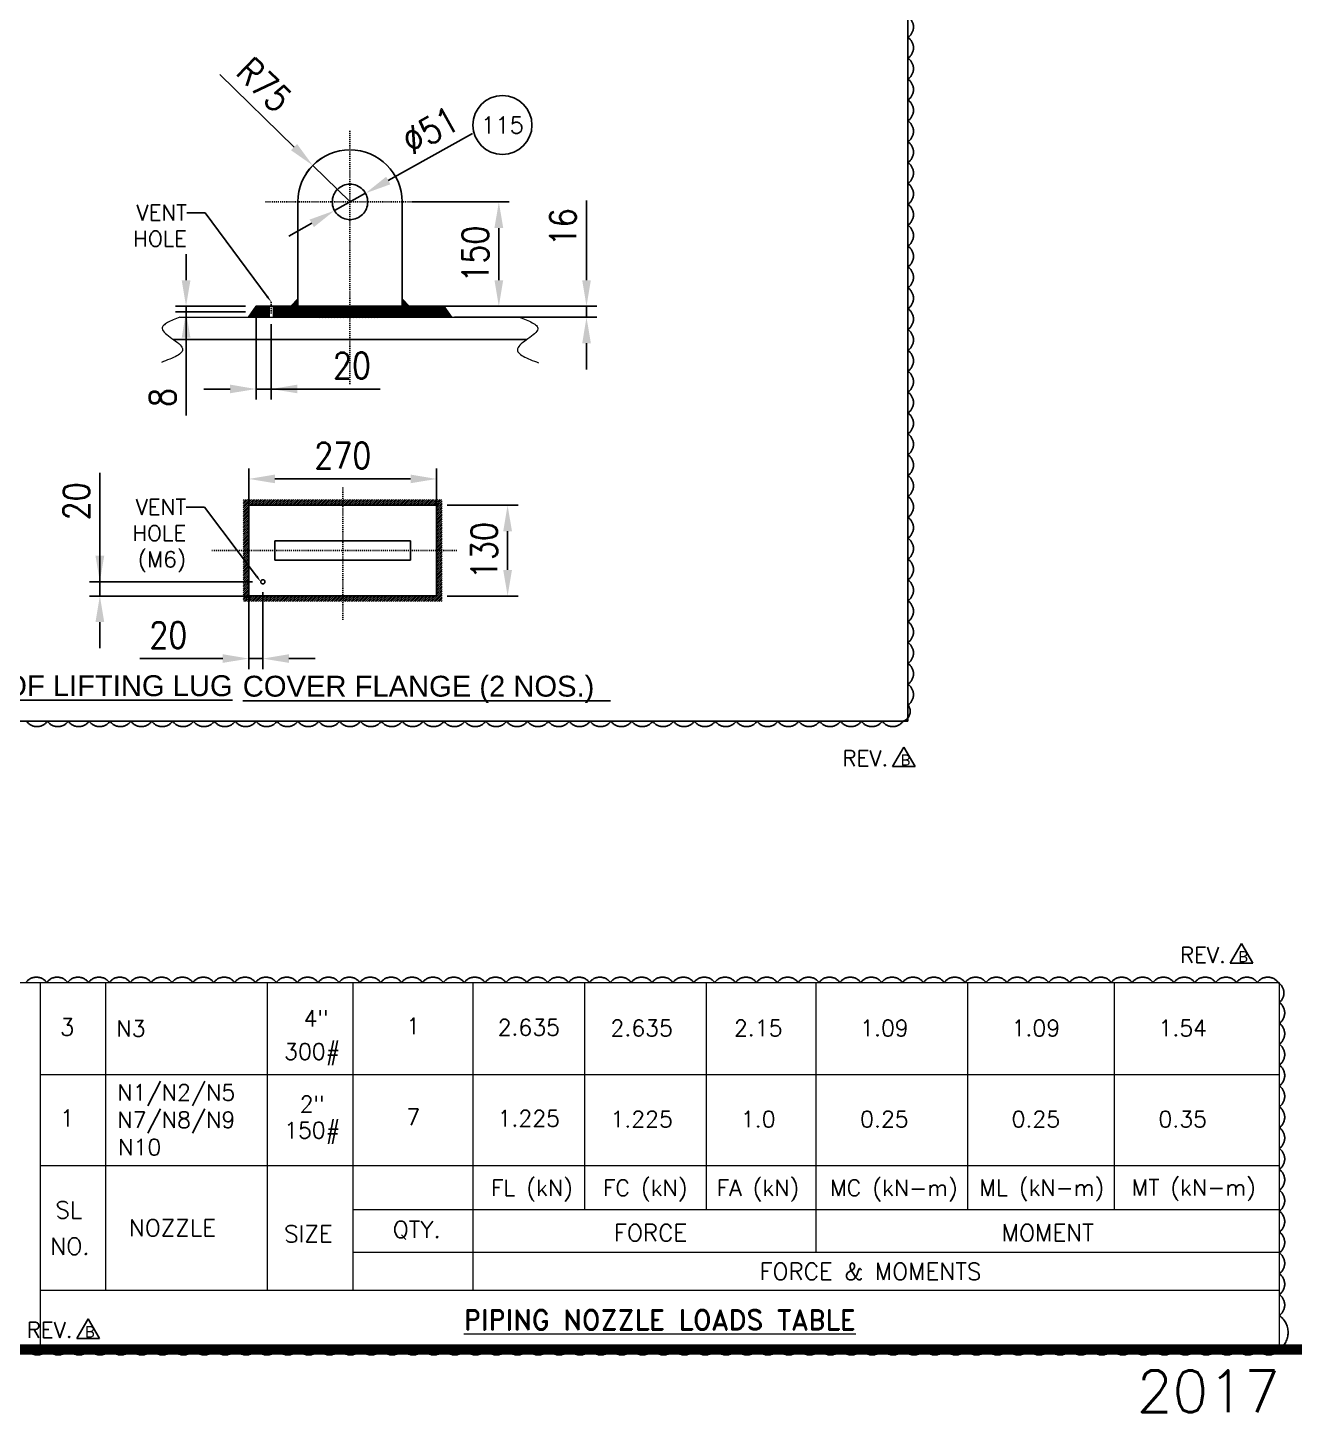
# Model space of a CAD drawing. Header units: inches. Extents: x -100737 to -99065, y -38026 to -37432.
# Drawn here: x -100656.4 to -100535.1, y -38018.6 to -37884.6 of the extents above; entities that cross this region are included whole.
import ezdxf
from ezdxf import colors
from ezdxf.entities.mleader import LeaderData, LeaderLine
from ezdxf.enums import TextEntityAlignment as Align
from ezdxf.math import Vec2, Vec3

# ---------------------------------------------------------------- set-up
doc = ezdxf.new("R2010")
doc.units = ezdxf.units.IN
doc.header["$LTSCALE"] = 200
doc.header["$MEASUREMENT"] = 0
for name, pattern in [('CENTER', [2, 1.25, -0.25, 0.25, -0.25]), ('DASHED', [0.75, 0.5, -0.25]), ('DASHED2', [0.375, 0.25, -0.125]), ('PHANTOM', [2.5, 1.25, -0.25, 0.25, -0.25, 0.25, -0.25])]:
    doc.linetypes.add(name, pattern=pattern)
for name, color, linetype in [('BORDER1', 3, 'Continuous'), ('BORDER2', 7, 'Continuous'), ('CENTER', 1, 'CENTER'), ('DIMENSION', 8, 'Continuous'), ('EQPT', 6, 'Continuous'), ('MIS', 7, 'Continuous'), ('text', 3, 'Continuous'), ('WELD', 5, 'Continuous')]:
    doc.layers.add(name, color=color, linetype=linetype)
doc.layers.add('OBJECT', color=7, linetype='Continuous', lineweight=18)
doc.layers.add('PHANTOM', color=253, linetype='PHANTOM', lineweight=5)
doc.styles.add('ARIAL', font='arial.ttf')
doc.styles.add("ROMAN'S", font='romans.shx')
doc.styles.add('ROMANC', font='ROMANC', dxfattribs={"height": 5})
doc.styles.add('ROMAND', font='romand.shx', dxfattribs={"width": 0.8})
doc.styles.add('ROMANS', font='romans.shx', dxfattribs={"width": 0.85})
doc.styles.add('ROMANT', font='romant.shx')
doc.styles.add('RS', font='ROMANS.shx', dxfattribs={"width": 0.8})
doc.styles.get("Standard").update_dxf_attribs({"font": 'romans.shx'})
doc.dimstyles.new('VEP-8', dxfattribs={"dimscale": 0, "dimtxt": 2.5, "dimasz": 2.5, "dimexe": 1, "dimexo": 1, "dimgap": 1, "dimtad": 1, "dimdec": 0, "dimlfac": 15, "dimzin": 9, "dimdsep": 46, "dimtxsty": 'ROMANS', "dimcen": 0, "dimclrd": 256, "dimclre": 256, "dimclrt": 3, "dimadec": 0, "dimazin": 2, "dimtfac": 1, "dimtdec": 1, "dimtmove": 0, "dimatfit": 3, "dimfxl": 1, "dimlwd": -1, "dimlwe": -1, "dimarcsym": 1})
doc.dimstyles.new('VEP-8$0', dxfattribs={"dimscale": 0, "dimtxt": 2.5, "dimasz": 2.5, "dimexe": 1, "dimexo": 1, "dimgap": 1, "dimtad": 1, "dimdec": 0, "dimlfac": 15, "dimzin": 9, "dimdsep": 46, "dimtxsty": 'ROMANS', "dimcen": 0, "dimclrd": 256, "dimclre": 256, "dimclrt": 3, "dimadec": 0, "dimazin": 2, "dimtfac": 1, "dimtdec": 1, "dimtmove": 0, "dimatfit": 3, "dimfxl": 1, "dimlwd": -1, "dimlwe": -1, "dimarcsym": 1})
doc.dimstyles.new('VEP-8$4', dxfattribs={"dimscale": 0, "dimtxt": 2.5, "dimasz": 2.5, "dimexe": 1, "dimexo": 1, "dimgap": 1, "dimtad": 1, "dimdec": 0, "dimlfac": 15, "dimzin": 9, "dimdsep": 46, "dimtxsty": 'ROMANS', "dimcen": 0, "dimclrd": 256, "dimclre": 256, "dimclrt": 3, "dimadec": 0, "dimazin": 2, "dimtfac": 1, "dimtdec": 1, "dimtmove": 0, "dimatfit": 3, "dimfxl": 1, "dimlwd": -1, "dimlwe": -1, "dimarcsym": 1})

# ---------------------------------------------------------------- blocks, each defined once
blk = doc.blocks.new('*U110')
at = {"layer": 'BORDER1', "color": 154, "true_color": 0x1859a9, "const_width": 1}
blk.add_lwpolyline([(0, 564), (796, 564), (796, 0), (0, 0)], close=True, dxfattribs=at)
at = {"layer": 'BORDER2', "color": 154, "true_color": 0x1859a9, "style": 'ROMANS'}
blk.add_text('2017 ADNOC Onshore . All rights reserved. Abu Dhabi Company for Onshore Petroleum Operations Ltd. Restricted Circulation', height=4, dxfattribs=at).set_placement((328, -2), align=Align.TOP_CENTER)
at = {"layer": 'BORDER2', "flags": 8}
for tag, height, style, p in [('REV-B', 2.7, 'ROMANS', (662.76, 125.68)), ('REV-A', 2.7, 'ROMANS', (662.76, 118.68)), ('RE-B', 7, 'ROMANT', (745.34, 6.15))]:
    blk.add_attdef(tag, text='', height=height, dxfattribs=dict(at, style=style)).set_placement(p, align=Align.CENTER)
at = {"layer": 'BORDER2', "style": 'ROMANS', "width": 4.59626}
for tag, p, p2 in [('DATE-B', (668.47, 125.68), (681.47, 125.68)), ('DATE-A', (668.47, 118.68), (681.47, 118.68))]:
    blk.add_attdef(tag, text='', height=2.7, dxfattribs=at).set_placement(p, p2, align=Align.FIT)
at = {"layer": 'BORDER2'}
for tag, height, style, p in [('DRN-B', 2.7, 'ROMANS', (689.55, 125.68)), ('CHD-B', 2.7, 'ROMANS', (701.61, 125.68)), ('APD-B', 2.7, 'ROMANS', (713.32, 125.68)), ('DRN-A', 2.7, 'ROMANS', (689.55, 118.68)), ('CHD-A', 2.7, 'ROMANS', (701.61, 118.68)), ('APD-A', 2.7, 'ROMANS', (713.32, 118.68)), ('CONS_CONT_VEND', 3.5, 'ROMANC', (726, 61.94))]:
    blk.add_attdef(tag, text='', height=height, dxfattribs=dict(at, style=style)).set_placement(p, align=Align.CENTER)
at = {"layer": 'BORDER2', "style": 'ROMANS', "width": 0.8}
for tag, p, height in [('1:X', (670.77, 103.49), 3), ('LOC', (709.61, 103.49), 3), ('PROJ_NO', (774.84, 103.49), 3), ('CONS_DRG_NO', (681.74, 53.26), 2.5)]:
    blk.add_attdef(tag, p, '', height=height, dxfattribs=at)
at = {"layer": 'BORDER2', "lineweight": 30, "width": 0.8, "flags": 104}
for tag, p in [('COMMENTS-B', (720.22, 127.5)), ('COMMENTS-A', (720.22, 120.5))]:
    blk.add_attdef(tag, text='', height=2.2, dxfattribs=at).set_placement(p, align=Align.MIDDLE_LEFT)
at = {"layer": 'BORDER2', "style": 'ROMANS', "width": 0.8}
for tag, p in [('PROJECT_TITLE_1', (726, 45.91)), ('PROJECT_TITLE_2', (726, 40.58))]:
    blk.add_attdef(tag, text='', height=3.5, dxfattribs=at).set_placement(p, align=Align.MIDDLE)
at = {"layer": 'BORDER2', "style": 'ROMANT', "width": 0.8}
for tag, p in [('DRG_TITLE_1', (726, 29.73)), ('DRG_TITLE_2', (726, 23.03)), ('DRG_TITLE_3', (726, 16.33))]:
    blk.add_attdef(tag, text='', height=4, dxfattribs=at).set_placement(p, align=Align.CENTER)
at = {"layer": 'BORDER2', "style": 'ROMANT'}
for tag, p in [('AR', (668.95, 6.15)), ('PA', (683.03, 6.15)), ('DC', (697.09, 6.15)), ('TS', (775.94, 6.15))]:
    blk.add_attdef(tag, p, '', height=7, dxfattribs=at)
for tag, p in [('SRNO', (736.79, 6.15)), ('SH', (771.83, 6.2))]:
    blk.add_attdef(tag, text='', height=7, dxfattribs=at).set_placement(p, align=Align.RIGHT)
at = {"layer": 'BORDER2', "style": 'ROMANS', "flags": 2}
blk.add_attdef('TB_VERSION', text='', height=2, dxfattribs=at).set_placement((1, -1), align=Align.TOP_LEFT)
blk = doc.blocks.new('REVISION')
at = {"layer": 'DIMENSION', "color": 1, "linetype": 'DASHED2'}
blk.add_lwpolyline([(-2.5, 13.6), (-11.2, 28.6), (-19.9, 13.6)], close=True, dxfattribs=at)
at = {"layer": 'DIMENSION', "color": 1, "linetype": 'DASHED2', "attachment_point": 1, "style": "ROMAN'S"}
for s, insert, char_height, width in [('REV.', (-58.2, 26), 12, 56.203), ('B', (-13.6, 22.6), 8, 5.597)]:
    blk.add_mtext(s, dxfattribs=dict(at, insert=insert, char_height=char_height, width=width))
blk = doc.blocks.new('*D198')
at = {"layer": 'Defpoints', "color": 0, "transparency": 16777216}
for p in [(-100635.22, -37927.81), (-100635.22, -37939.03), (-100617.22, -37939.03)]:
    blk.add_point(p, dxfattribs=at)
at = {"layer": 'DIMENSION', "transparency": 16777216}
for p, q in [((-100635.22, -37938.03), (-100635.22, -37926.81)), ((-100617.22, -37938.03), (-100617.22, -37926.81)), ((-100619.72, -37927.81), (-100632.72, -37927.81))]:
    blk.add_line(p, q, dxfattribs=at)
for points in [[(-100632.72, -37927.39), (-100632.72, -37928.22), (-100635.22, -37927.81)], [(-100619.72, -37928.22), (-100619.72, -37927.39), (-100617.22, -37927.81)]]:
    blk.add_solid(points, dxfattribs=at)
at = {"layer": 'DIMENSION', "color": 3, "linetype": 'DASHED', "ltscale": 10, "transparency": 16777216, "insert": (-100626.22, -37925.56), "char_height": 2.5, "attachment_point": 5, "style": 'ROMANS'}
blk.add_mtext('270', dxfattribs=at)
blk = doc.blocks.new('*D199')
at = {"layer": 'Defpoints', "color": 0, "transparency": 16777216}
for p in [(-100617.22, -37930.33), (-100610.42, -37930.33), (-100617.22, -37939.03)]:
    blk.add_point(p, dxfattribs=at)
at = {"layer": 'DIMENSION', "transparency": 16777216}
for p, q in [((-100616.22, -37930.33), (-100609.42, -37930.33)), ((-100610.42, -37936.53), (-100610.42, -37932.83)), ((-100616.22, -37939.03), (-100609.42, -37939.03))]:
    blk.add_line(p, q, dxfattribs=at)
for points in [[(-100610, -37932.83), (-100610.84, -37932.83), (-100610.42, -37930.33)], [(-100610.84, -37936.53), (-100610, -37936.53), (-100610.42, -37939.03)]]:
    blk.add_solid(points, dxfattribs=at)
at = {"layer": 'DIMENSION', "color": 3, "linetype": 'DASHED', "ltscale": 10, "transparency": 16777216, "insert": (-100612.67, -37934.68), "char_height": 2.5, "attachment_point": 5, "rotation": 90, "style": 'ROMANS'}
blk.add_mtext('130', dxfattribs=at)
blk = doc.blocks.new('*D200')
at = {"layer": 'Defpoints', "color": 0, "transparency": 16777216}
for p in [(-100641.23, -37911.26), (-100634.52, -37911.26), (-100634.52, -37911.78)]:
    blk.add_point(p, dxfattribs=at)
at = {"layer": 'DIMENSION', "transparency": 16777216}
for p, q in [((-100641.23, -37908.76), (-100641.23, -37906.26)), ((-100635.52, -37911.26), (-100642.23, -37911.26)), ((-100641.23, -37911.78), (-100641.23, -37911.26)), ((-100635.52, -37911.78), (-100642.23, -37911.78)), ((-100641.23, -37911.78), (-100641.23, -37921.72)), ((-100641.23, -37914.28), (-100641.23, -37916.78))]:
    blk.add_line(p, q, dxfattribs=at)
for points in [[(-100641.65, -37908.76), (-100640.81, -37908.76), (-100641.23, -37911.26)], [(-100640.81, -37914.28), (-100641.65, -37914.28), (-100641.23, -37911.78)]]:
    blk.add_solid(points, dxfattribs=at)
at = {"layer": 'DIMENSION', "color": 3, "linetype": 'DASHED', "ltscale": 10, "transparency": 16777216, "insert": (-100643.48, -37920.01), "char_height": 2.5, "attachment_point": 5, "rotation": 90, "style": 'ROMANS'}
blk.add_mtext('8', dxfattribs=at)
blk = doc.blocks.new('*D201')
at = {"layer": 'Defpoints', "color": 0, "transparency": 16777216}
for p in [(-100634.52, -37911.26), (-100633.06, -37911.97), (-100633.06, -37919.19)]:
    blk.add_point(p, dxfattribs=at)
at = {"layer": 'DIMENSION', "transparency": 16777216}
for p, q in [((-100634.52, -37912.26), (-100634.52, -37920.19)), ((-100633.06, -37912.97), (-100633.06, -37920.19)), ((-100637.02, -37919.19), (-100639.52, -37919.19)), ((-100634.52, -37919.19), (-100633.06, -37919.19)), ((-100633.06, -37919.19), (-100622.62, -37919.19)), ((-100630.56, -37919.19), (-100628.06, -37919.19))]:
    blk.add_line(p, q, dxfattribs=at)
for points in [[(-100637.02, -37919.6), (-100637.02, -37918.77), (-100634.52, -37919.19)], [(-100630.56, -37918.77), (-100630.56, -37919.6), (-100633.06, -37919.19)]]:
    blk.add_solid(points, dxfattribs=at)
at = {"layer": 'DIMENSION', "color": 3, "linetype": 'DASHED', "ltscale": 10, "transparency": 16777216, "insert": (-100625.34, -37916.94), "char_height": 2.5, "attachment_point": 5, "style": 'ROMANS'}
blk.add_mtext('20', dxfattribs=at)
blk = doc.blocks.new('*D202')
at = {"layer": 'Defpoints', "color": 0, "transparency": 16777216}
for p in [(-100624.04, -37900.43), (-100627.01, -37902.09)]:
    blk.add_point(p, dxfattribs=at)
at = {"layer": 'DIMENSION', "ltscale": 10, "transparency": 16777216}
for p, q in [((-100621.86, -37899.21), (-100613.78, -37894.69)), ((-100627.01, -37902.09), (-100624.04, -37900.43)), ((-100629.19, -37903.31), (-100631.37, -37904.53))]:
    blk.add_line(p, q, dxfattribs=at)
at = {"layer": 'DIMENSION', "transparency": 16777216}
for points in [[(-100622.06, -37898.85), (-100621.65, -37899.57), (-100624.04, -37900.43)], [(-100628.98, -37903.67), (-100629.39, -37902.95), (-100627.01, -37902.09)]]:
    blk.add_solid(points, dxfattribs=at)
at = {"layer": 'DIMENSION', "color": 3, "linetype": 'DASHED', "ltscale": 10, "transparency": 16777216, "insert": (-100617.82, -37894.38), "char_height": 2.5, "attachment_point": 5, "rotation": 29.2086, "style": 'ROMANS'}
blk.add_mtext('%%c51', dxfattribs=at)
blk = doc.blocks.new('*D203')
at = {"layer": 'Defpoints', "color": 0, "transparency": 16777216}
for p in [(-100629.09, -37897.76), (-100625.52, -37901.26)]:
    blk.add_point(p, dxfattribs=at)
at = {"layer": 'DIMENSION', "ltscale": 10, "transparency": 16777216}
for p, q in [((-100630.88, -37896.01), (-100637.99, -37889.03)), ((-100625.52, -37901.26), (-100629.09, -37897.76))]:
    blk.add_line(p, q, dxfattribs=at)
blk.add_arc((-100625.52, -37901.26), 5, 101.4783, 147.0494, dxfattribs=at)
at = {"layer": 'DIMENSION', "transparency": 16777216}
blk.add_solid([(-100631.17, -37896.31), (-100630.59, -37895.71), (-100629.09, -37897.76)], dxfattribs=at)
at = {"layer": 'DIMENSION', "color": 3, "linetype": 'DASHED', "ltscale": 10, "transparency": 16777216, "insert": (-100633.75, -37890.04), "char_height": 2.5, "attachment_point": 5, "rotation": 315.5711, "style": 'ROMANS'}
blk.add_mtext('R75', dxfattribs=at)
blk = doc.blocks.new('*D204')
at = {"layer": 'Defpoints', "color": 0, "transparency": 16777216}
for p in [(-100620.52, -37901.26), (-100620.52, -37911.26), (-100611.26, -37911.26)]:
    blk.add_point(p, dxfattribs=at)
at = {"layer": 'DIMENSION', "ltscale": 10, "transparency": 16777216}
for p, q in [((-100619.52, -37901.26), (-100610.26, -37901.26)), ((-100611.26, -37903.76), (-100611.26, -37908.76)), ((-100619.52, -37911.26), (-100610.26, -37911.26))]:
    blk.add_line(p, q, dxfattribs=at)
at = {"layer": 'DIMENSION', "transparency": 16777216}
for points in [[(-100610.84, -37903.76), (-100611.68, -37903.76), (-100611.26, -37901.26)], [(-100611.68, -37908.76), (-100610.84, -37908.76), (-100611.26, -37911.26)]]:
    blk.add_solid(points, dxfattribs=at)
at = {"layer": 'DIMENSION', "color": 3, "linetype": 'DASHED', "ltscale": 10, "transparency": 16777216, "insert": (-100613.51, -37906.26), "char_height": 2.5, "attachment_point": 5, "rotation": 90, "style": 'ROMANS'}
blk.add_mtext('150', dxfattribs=at)
blk = doc.blocks.new('*D223')
at = {"layer": 'Defpoints', "color": 0, "transparency": 16777216}
for p in [(-100616.52, -37911.26), (-100602.86, -37911.26), (-100616.52, -37912.31)]:
    blk.add_point(p, dxfattribs=at)
at = {"layer": 'DIMENSION', "ltscale": 10, "transparency": 16777216}
for p, q in [((-100602.86, -37908.76), (-100602.86, -37901.12)), ((-100615.52, -37911.26), (-100601.86, -37911.26)), ((-100602.86, -37912.31), (-100602.86, -37911.26)), ((-100615.52, -37912.31), (-100601.86, -37912.31)), ((-100602.86, -37914.81), (-100602.86, -37917.31))]:
    blk.add_line(p, q, dxfattribs=at)
at = {"layer": 'DIMENSION', "transparency": 16777216}
for points in [[(-100603.27, -37908.76), (-100602.44, -37908.76), (-100602.86, -37911.26)], [(-100602.44, -37914.81), (-100603.27, -37914.81), (-100602.86, -37912.31)]]:
    blk.add_solid(points, dxfattribs=at)
at = {"layer": 'DIMENSION', "color": 3, "linetype": 'DASHED', "ltscale": 10, "transparency": 16777216, "insert": (-100605.11, -37903.69), "char_height": 2.5, "attachment_point": 5, "rotation": 90, "style": 'ROMANS'}
blk.add_mtext('16', dxfattribs=at)
blk = doc.blocks.new('*D226')
at = {"layer": 'Defpoints', "color": 0, "transparency": 16777216}
for p in [(-100633.87, -37937.67), (-100649.49, -37939.03), (-100633.87, -37939.03)]:
    blk.add_point(p, dxfattribs=at)
at = {"layer": 'DIMENSION', "transparency": 16777216}
for p, q in [((-100649.49, -37937.67), (-100649.49, -37927.23)), ((-100649.49, -37935.17), (-100649.49, -37932.67)), ((-100634.87, -37937.67), (-100650.49, -37937.67)), ((-100649.49, -37937.67), (-100649.49, -37939.03)), ((-100634.87, -37939.03), (-100650.49, -37939.03)), ((-100649.49, -37941.53), (-100649.49, -37944.03))]:
    blk.add_line(p, q, dxfattribs=at)
for points in [[(-100649.91, -37935.17), (-100649.07, -37935.17), (-100649.49, -37937.67)], [(-100649.07, -37941.53), (-100649.91, -37941.53), (-100649.49, -37939.03)]]:
    blk.add_solid(points, dxfattribs=at)
at = {"layer": 'DIMENSION', "color": 3, "linetype": 'DASHED', "ltscale": 10, "transparency": 16777216, "insert": (-100651.74, -37929.95), "char_height": 2.5, "attachment_point": 5, "rotation": 90, "style": 'ROMANS'}
blk.add_mtext('20', dxfattribs=at)
blk = doc.blocks.new('*D227')
at = {"layer": 'Defpoints', "color": 0, "transparency": 16777216}
for p in [(-100635.22, -37937.67), (-100633.87, -37937.67), (-100635.22, -37945.03)]:
    blk.add_point(p, dxfattribs=at)
at = {"layer": 'DIMENSION', "transparency": 16777216}
for p, q in [((-100635.22, -37938.67), (-100635.22, -37946.03)), ((-100633.87, -37938.67), (-100633.87, -37946.03)), ((-100637.72, -37945.03), (-100645.66, -37945.03)), ((-100633.87, -37945.03), (-100635.22, -37945.03)), ((-100631.37, -37945.03), (-100628.87, -37945.03))]:
    blk.add_line(p, q, dxfattribs=at)
for points in [[(-100637.72, -37945.44), (-100637.72, -37944.61), (-100635.22, -37945.03)], [(-100631.37, -37944.61), (-100631.37, -37945.44), (-100633.87, -37945.03)]]:
    blk.add_solid(points, dxfattribs=at)
at = {"layer": 'DIMENSION', "color": 3, "linetype": 'DASHED', "ltscale": 10, "transparency": 16777216, "insert": (-100642.94, -37942.78), "char_height": 2.5, "attachment_point": 5, "style": 'ROMANS'}
blk.add_mtext('20', dxfattribs=at)

msp = doc.modelspace()

# ---------------------------------------------------------------- hatches: boundary and pattern name
at = {"layer": 'DIMENSION', "linetype": 'DASHED', "ltscale": 10}
h = msp.add_hatch(dxfattribs=at)
h.set_pattern_fill('ANSI31', color=2, angle=110)
h.set_pattern_definition([(155, (-138443.18026, 61692.7196), (-0.05282728272, -0.11328847338), [])])
h.paths.add_polyline_path([(-100633.265, -37911.26), (-100634.522, -37911.26), (-100634.522, -37912.314), (-100633.265, -37912.316), (-100633.265, -37911.652)])
h.paths.add_polyline_path([(-100630.628, -37911.26), (-100632.865, -37911.26), (-100632.865, -37911.783), (-100632.865, -37912.316), (-100625.522, -37912.323), (-100625.522, -37911.26)])
h.paths.add_polyline_path([(-100625.522, -37912.323), (-100616.521, -37912.314), (-100616.522, -37911.26), (-100625.522, -37911.26)])
h.paths.add_polyline_path([(-100622.731, -37935.37), (-100629.446, -37935.37), (-100629.446, -37931.62), (-100622.731, -37931.62)], flags=9)
h.paths.add_polyline_path([(-100643.912, -37911.265), (-100643.912, -37904.854), (-100640.162, -37904.854), (-100640.162, -37911.265)], flags=9)
h.paths.add_polyline_path([(-100643.912, -37911.265), (-100643.912, -37904.854), (-100640.162, -37904.854), (-100640.162, -37911.265)], flags=9)
h.paths.add_polyline_path([(-100622.731, -37935.37), (-100629.446, -37935.37), (-100629.446, -37931.62), (-100622.731, -37931.62)], flags=9)
h = msp.add_hatch(dxfattribs=at)
h.set_pattern_fill('ANSI31', color=256, angle=180)
h.set_pattern_definition([(225, (-201319.37562, -75749.41873), (0.08838834765, -0.08838834765), [])])
h.paths.add_polyline_path([(-100616.686, -37939.561), (-100635.752, -37939.561), (-100635.752, -37929.795), (-100616.686, -37929.795)])
h.paths.add_polyline_path([(-100617.219, -37939.028), (-100635.219, -37939.028), (-100635.219, -37930.328), (-100617.219, -37930.328)], flags=16)
at = {"layer": 'WELD'}
h = msp.add_hatch(dxfattribs=at)
h.set_pattern_fill('ANSI37', color=256, scale=0.333333, angle=90)
h.set_pattern_definition([(135, (435.494385, -8.653863), (-0.02946278255, -0.02946278255), []), (225, (435.494385, -8.653863), (0.02946278255, -0.02946278255), [])])
h.paths.add_polyline_path([(-100634.522, -37911.26), (-100635.259, -37912.314), (-100634.522, -37912.314)])
h.paths.add_polyline_path([(-100615.784, -37912.314), (-100616.522, -37911.26), (-100616.522, -37912.314)])
h.paths.add_polyline_path([(-100615.383, -37907.899), (-100615.383, -37901.488), (-100611.633, -37901.488), (-100611.633, -37907.899)], flags=9)
h = msp.add_hatch(dxfattribs=at)
h.set_pattern_fill('ANSI37', color=256, scale=0.333333, angle=90)
h.set_pattern_definition([(135, (-138473.3928, 62748.76538), (-0.02946278255, -0.02946278255), []), (225, (-138473.3928, 62748.76538), (0.02946278255, -0.02946278255), [])])
h.paths.add_polyline_path([(-100630.522, -37910.535), (-100631.184, -37911.26), (-100630.522, -37911.26)])
h.paths.add_polyline_path([(-100619.859, -37911.26), (-100620.522, -37910.535), (-100620.522, -37911.26)])

# ---------------------------------------------------------------- linework, layer by layer
at = {"color": 0, "linetype": 'DASHED'}
for p in [(-100642.423, -37914.457), (-100608.582, -37914.457)]:
    msp.add_line(p, (-100625.522, -37914.457), dxfattribs=at)
at = {"layer": 'CENTER', "linetype": 'CENTER', "ltscale": 0.0001}
for p, q in [((-100625.522, -37894.432), (-100625.522, -37918.757)), ((-100617.326, -37901.26), (-100633.717, -37901.26)), ((-100633.065, -37910.849, -2.683), (-100633.065, -37911.971, -2.683)), ((-100626.219, -37941.328), (-100626.219, -37928.555)), ((-100615.281, -37934.678), (-100638.769, -37934.678))]:
    msp.add_line(p, q, dxfattribs=at)
at = {"layer": 'DIMENSION'}
for p, q in [((-100572.054, -37881.863), (-100572.054, -37951.025)), ((-100572.054, -37951.025), (-100706.428, -37951.025))]:
    msp.add_line(p, q, dxfattribs=at)
at = {"layer": 'DIMENSION', "color": 0, "linetype": 'DASHED', "ltscale": 10}
for p, q in [((-100630.522, -37901.26), (-100630.522, -37911.26)), ((-100620.522, -37901.26), (-100620.522, -37911.26))]:
    msp.add_line(p, q, dxfattribs=at)
at = {"layer": 'DIMENSION', "color": 0, "linetype": 'DASHED'}
for p, q in [((-100634.522, -37911.26), (-100635.259, -37912.314)), ((-100625.522, -37911.26), (-100634.522, -37911.26)), ((-100634.522, -37911.26), (-100634.522, -37912.314)), ((-100630.522, -37910.535), (-100631.184, -37911.26)), ((-100625.522, -37911.26), (-100616.522, -37911.26)), ((-100620.522, -37910.535), (-100619.859, -37911.26)), ((-100616.522, -37911.26), (-100616.522, -37912.332)), ((-100616.522, -37911.26), (-100615.771, -37912.333)), ((-100625.521, -37912.323), (-100641.816, -37912.307)), ((-100625.521, -37912.323), (-100609.303, -37912.307))]:
    msp.add_line(p, q, dxfattribs=at)
at = {"layer": 'DIMENSION', "color": 6, "linetype": 'DASHED', "ltscale": 10}
for p, q in [((-100633.265, -37911.26, -2.683), (-100633.265, -37912.316, -2.683)), ((-100632.865, -37911.26, -2.683), (-100632.865, -37912.316, -2.683))]:
    msp.add_line(p, q, dxfattribs=at)
at = {"layer": 'DIMENSION', "linetype": 'DASHED', "ltscale": 10}
for p, q in [((-100619.719, -37933.748), (-100632.719, -37933.748)), ((-100632.719, -37935.608), (-100632.719, -37933.748)), ((-100619.719, -37935.608), (-100619.719, -37933.748)), ((-100619.719, -37935.608), (-100632.719, -37935.608))]:
    msp.add_line(p, q, dxfattribs=at)
at = {"layer": 'DIMENSION', "color": 6, "linetype": 'DASHED', "ltscale": 10}
for points in [[(-100572.054, -37883.489, -0.5206), (-100572.054, -37885.489, -0.5206), (-100572.054, -37887.489, -0.5206), (-100572.054, -37889.489, -0.5206), (-100572.054, -37891.489, -0.5206), (-100572.054, -37893.489, -0.5206), (-100572.054, -37895.489, -0.5206), (-100572.054, -37897.489, -0.5206), (-100572.054, -37899.489, -0.5206), (-100572.054, -37901.489, -0.5206), (-100572.054, -37903.489, -0.5206), (-100572.054, -37905.489, -0.5206), (-100572.054, -37907.489, -0.5206), (-100572.054, -37909.489, -0.5206), (-100572.054, -37911.489, -0.5206), (-100572.054, -37913.489, -0.5206), (-100572.054, -37915.489, -0.5206), (-100572.054, -37917.489, -0.5206), (-100572.054, -37919.489, -0.5206), (-100572.054, -37921.489, -0.5206), (-100572.054, -37923.489, -0.5206), (-100572.054, -37925.489, -0.5206), (-100572.054, -37927.489, -0.5206), (-100572.054, -37929.489, -0.5206), (-100572.054, -37931.489, -0.5206), (-100572.054, -37933.489, -0.5206), (-100572.054, -37935.489, -0.5206), (-100572.054, -37937.489, -0.5206), (-100572.054, -37939.489, -0.5206), (-100572.054, -37941.489, -0.5206), (-100572.054, -37943.489, -0.5206), (-100572.054, -37945.489, -0.5206), (-100572.054, -37947.489, -0.5206), (-100572.054, -37949.489, -0.5206), (-100572.518, -37951.025, -0.5206), (-100574.518, -37951.025, -0.5206), (-100576.518, -37951.025, -0.5206), (-100578.518, -37951.025, -0.5206), (-100580.518, -37951.025, -0.5206), (-100582.518, -37951.025, -0.5206), (-100584.518, -37951.025, -0.5206), (-100586.518, -37951.025, -0.5206), (-100588.518, -37951.025, -0.5206), (-100590.518, -37951.025, -0.5206), (-100592.518, -37951.025, -0.5206), (-100594.518, -37951.025, -0.5206), (-100596.518, -37951.025, -0.5206), (-100598.518, -37951.025, -0.5206), (-100600.518, -37951.025, -0.5206), (-100602.518, -37951.025, -0.5206), (-100604.518, -37951.025, -0.5206), (-100606.518, -37951.025, -0.5206), (-100608.518, -37951.025, -0.5206), (-100610.518, -37951.025, -0.5206), (-100612.518, -37951.025, -0.5206), (-100614.518, -37951.025, -0.5206), (-100616.518, -37951.025, -0.5206), (-100618.518, -37951.025, -0.5206), (-100620.518, -37951.025, -0.5206), (-100622.518, -37951.025, -0.5206), (-100624.518, -37951.025, -0.5206), (-100626.518, -37951.025, -0.5206), (-100628.518, -37951.025, -0.5206), (-100630.518, -37951.025, -0.5206), (-100632.518, -37951.025, -0.5206), (-100634.518, -37951.025, -0.5206), (-100636.518, -37951.025, -0.5206), (-100638.518, -37951.025, -0.5206), (-100640.518, -37951.025, -0.5206), (-100642.518, -37951.025, -0.5206), (-100644.518, -37951.025, -0.5206), (-100646.518, -37951.025, -0.5206), (-100648.518, -37951.025, -0.5206), (-100650.518, -37951.025, -0.5206), (-100652.518, -37951.025, -0.5206), (-100654.518, -37951.025, -0.5206), (-100656.518, -37951.025, -0.5206)], [(-100656.578, -37976.084, -0.5206), (-100654.578, -37976.084, -0.5206), (-100652.578, -37976.084, -0.5206), (-100650.578, -37976.084, -0.5206), (-100648.578, -37976.084, -0.5206), (-100646.578, -37976.084, -0.5206), (-100644.578, -37976.084, -0.5206), (-100642.578, -37976.084, -0.5206), (-100640.578, -37976.084, -0.5206), (-100638.578, -37976.084, -0.5206), (-100636.578, -37976.084, -0.5206), (-100634.578, -37976.084, -0.5206), (-100632.578, -37976.084, -0.5206), (-100630.578, -37976.084, -0.5206), (-100628.578, -37976.084, -0.5206), (-100626.578, -37976.084, -0.5206), (-100624.578, -37976.084, -0.5206), (-100622.578, -37976.084, -0.5206), (-100620.578, -37976.084, -0.5206), (-100618.578, -37976.084, -0.5206), (-100616.578, -37976.084, -0.5206), (-100614.578, -37976.084, -0.5206), (-100612.578, -37976.084, -0.5206), (-100610.578, -37976.084, -0.5206), (-100608.578, -37976.084, -0.5206), (-100606.578, -37976.084, -0.5206), (-100604.578, -37976.084, -0.5206), (-100602.578, -37976.084, -0.5206), (-100600.578, -37976.084, -0.5206), (-100598.578, -37976.084, -0.5206), (-100596.578, -37976.084, -0.5206), (-100594.578, -37976.084, -0.5206), (-100592.578, -37976.084, -0.5206), (-100590.578, -37976.084, -0.5206), (-100588.578, -37976.084, -0.5206), (-100586.578, -37976.084, -0.5206), (-100584.578, -37976.084, -0.5206), (-100582.578, -37976.084, -0.5206), (-100580.578, -37976.084, -0.5206), (-100578.578, -37976.084, -0.5206), (-100576.578, -37976.084, -0.5206), (-100574.578, -37976.084, -0.5206), (-100572.578, -37976.084, -0.5206), (-100570.578, -37976.084, -0.5206), (-100568.578, -37976.084, -0.5206), (-100566.578, -37976.084, -0.5206), (-100564.578, -37976.084, -0.5206), (-100562.578, -37976.084, -0.5206), (-100560.578, -37976.084, -0.5206), (-100558.578, -37976.084, -0.5206), (-100556.578, -37976.084, -0.5206), (-100554.578, -37976.084, -0.5206), (-100552.578, -37976.084, -0.5206), (-100550.578, -37976.084, -0.5206), (-100548.578, -37976.084, -0.5206), (-100546.578, -37976.084, -0.5206), (-100544.578, -37976.084, -0.5206), (-100542.578, -37976.084, -0.5206), (-100540.578, -37976.084, -0.5206), (-100538.578, -37976.084, -0.5206), (-100536.578, -37976.084, -0.5206), (-100536.479, -37977.986, -0.5206), (-100536.479, -37979.986, -0.5206), (-100536.479, -37981.986, -0.5206), (-100536.479, -37983.986, -0.5206), (-100536.479, -37985.986, -0.5206), (-100536.479, -37987.986, -0.5206), (-100536.479, -37989.986, -0.5206), (-100536.479, -37991.986, -0.5206), (-100536.479, -37993.986, -0.5206), (-100536.479, -37995.986, -0.5206), (-100536.479, -37997.986, -0.5206), (-100536.479, -37999.986, -0.5206), (-100536.479, -38001.986, -0.5206), (-100536.479, -38003.986, -0.5206), (-100536.479, -38005.986, -0.5206), (-100536.479, -38007.986, -0.5206), (-100536.479, -38011.246, -0.5206), (-100538.479, -38011.246, -0.5206), (-100540.479, -38011.246, -0.5206), (-100542.479, -38011.246, -0.5206), (-100544.479, -38011.246, -0.5206), (-100546.479, -38011.246, -0.5206), (-100548.479, -38011.246, -0.5206), (-100550.479, -38011.246, -0.5206), (-100552.479, -38011.246, -0.5206), (-100554.479, -38011.246, -0.5206), (-100556.479, -38011.246, -0.5206), (-100558.479, -38011.246, -0.5206), (-100560.479, -38011.246, -0.5206), (-100562.479, -38011.246, -0.5206), (-100564.479, -38011.246, -0.5206), (-100566.479, -38011.246, -0.5206), (-100568.479, -38011.246, -0.5206), (-100570.479, -38011.246, -0.5206), (-100572.479, -38011.246, -0.5206), (-100574.479, -38011.246, -0.5206), (-100576.479, -38011.246, -0.5206), (-100578.479, -38011.246, -0.5206), (-100580.479, -38011.246, -0.5206), (-100582.479, -38011.246, -0.5206), (-100584.479, -38011.246, -0.5206), (-100586.479, -38011.246, -0.5206), (-100588.479, -38011.246, -0.5206), (-100590.479, -38011.246, -0.5206), (-100592.479, -38011.246, -0.5206), (-100594.479, -38011.246, -0.5206), (-100596.479, -38011.246, -0.5206), (-100598.479, -38011.246, -0.5206), (-100600.479, -38011.246, -0.5206), (-100602.479, -38011.246, -0.5206), (-100604.479, -38011.246, -0.5206), (-100606.479, -38011.246, -0.5206), (-100608.479, -38011.246, -0.5206), (-100610.479, -38011.246, -0.5206), (-100612.479, -38011.246, -0.5206), (-100614.479, -38011.246, -0.5206), (-100616.479, -38011.246, -0.5206), (-100618.479, -38011.246, -0.5206), (-100620.479, -38011.246, -0.5206), (-100622.479, -38011.246, -0.5206), (-100624.479, -38011.246, -0.5206), (-100626.479, -38011.246, -0.5206), (-100628.479, -38011.246, -0.5206), (-100630.479, -38011.246, -0.5206), (-100632.479, -38011.246, -0.5206), (-100634.479, -38011.246, -0.5206), (-100636.479, -38011.246, -0.5206), (-100638.479, -38011.246, -0.5206), (-100640.479, -38011.246, -0.5206), (-100642.479, -38011.246, -0.5206), (-100644.479, -38011.246, -0.5206), (-100646.479, -38011.246, -0.5206), (-100648.479, -38011.246, -0.5206), (-100650.479, -38011.246, -0.5206), (-100652.479, -38011.246, -0.5206), (-100654.479, -38011.246, -0.5206), (-100656.479, -38011.246, -0.5206)]]:
    msp.add_lwpolyline(points, format="xyb", dxfattribs=at)
at = {"layer": 'DIMENSION', "color": 0, "linetype": 'DASHED', "ltscale": 10}
msp.add_lwpolyline([(-100617.219, -37939.028), (-100635.219, -37939.028), (-100635.219, -37930.328), (-100617.219, -37930.328)], close=True, dxfattribs=at)
msp.add_circle((-100625.522, -37901.26, -1.028), 1.7, dxfattribs=at)
at = {"layer": 'DIMENSION', "color": 6, "linetype": 'DASHED', "ltscale": 10}
msp.add_circle((-100633.868, -37937.666, -2.683), 0.2, dxfattribs=at)
at = {"layer": 'DIMENSION', "color": 0, "linetype": 'DASHED', "ltscale": 10}
msp.add_arc((-100625.522, -37901.26), 5, 0, 180, dxfattribs=at)
at = {"layer": 'MIS', "color": 1, "linetype": 'Continuous', "lineweight": 15}
for p, q in [((-100706.948, -37976.084, -0.315), (-100536.473, -37976.085, -0.324)), ((-100655.218, -37976.084, 0.881), (-100655.218, -38011.246, 0.881)), ((-100648.911, -38005.56, -0.318), (-100648.911, -37976.084, -0.318)), ((-100633.436, -38005.56, -0.318), (-100633.436, -37976.084, -0.318)), ((-100625.206, -38005.56, -0.318), (-100625.206, -37976.084, -0.318)), ((-100613.713, -38005.56, -0.318), (-100613.713, -37976.084, -0.318)), ((-100603.014, -37997.829, -0.318), (-100603.014, -37976.084, -0.318)), ((-100591.367, -37997.829, -0.318), (-100591.367, -37976.084, -0.318)), ((-100580.842, -38001.907, -0.321), (-100580.842, -37976.084, -0.321)), ((-100566.332, -37997.829, -0.321), (-100566.332, -37976.084, -0.321)), ((-100552.256, -37997.829, -0.321), (-100552.256, -37976.084, -0.321)), ((-100536.479, -37976.085, 2.765), (-100536.479, -38011.246)), ((-100625.206, -37997.829, -0.318), (-100536.479, -37997.829, -0.324)), ((-100625.206, -38001.907, -0.318), (-100536.479, -38001.907, -0.324)), ((-100655.218, -38005.56, -0.318), (-100536.479, -38005.56, -0.324))]:
    msp.add_line(p, q, dxfattribs=at)
at = {"layer": 'OBJECT', "color": 252, "lineweight": 15}
for p, q in [((-100655.218, -37984.88, 0.884), (-100536.477, -37984.88, 0.986)), ((-100655.218, -37993.608, -0.318), (-100536.473, -37993.609, -0.324))]:
    msp.add_line(p, q, dxfattribs=at)
at = {"layer": 'PHANTOM'}
for points in [[(-100641.816, -37912.307), (-100643.508, -37913.398), (-100641.574, -37915.299), (-100643.595, -37916.637)], [(-100609.303, -37912.307), (-100607.531, -37913.433), (-100609.47, -37915.33), (-100607.451, -37916.672)]]:
    msp.add_spline(points, degree=3, dxfattribs=at)
at = {"layer": 'text', "color": 1, "lineweight": 15}
msp.add_line((-100706.947, -38011.246), (-100536.479, -38011.246), dxfattribs=at)
at = {"layer": 'text', "color": 4}
msp.add_circle((-100610.912, -37893.894), 2.824, dxfattribs=at)

# ---------------------------------------------------------------- block references
at = {"layer": 'BORDER1', "lineweight": 9, "xscale": 1.000952843108604, "yscale": 1.000952843108604, "zscale": 1.000952843108604}
msp.add_blockref('*U110', (-100706.947, -38011.246), dxfattribs=at)
at = {"layer": 'DIMENSION', "color": 6, "linetype": 'DASHED2', "xscale": 0.1252646215129461, "yscale": 0.1252646215129461, "zscale": 0.1252646215129461}
for p in [(-100571.039, -37957.087, -2.683), (-100538.699, -37975.932, -2.683), (-100649.203, -38011.884, -2.683)]:
    msp.add_blockref('REVISION', p, dxfattribs=at)

# ---------------------------------------------------------------- texts
at = {"layer": 'DIMENSION', "color": 3, "style": 'ROMANS'}
msp.add_text('115', height=1.6, dxfattribs=at).set_placement((-100610.912, -37893.894), align=Align.MIDDLE_CENTER)
at = {"layer": 'EQPT', "style": 'ARIAL'}
for s, p in [('%%U DETAIL OF LIFTING LUG', (-100669.984, -37948.626, -2.997)), ('%%UCOVER FLANGE (2 NOS.)  ', (-100635.793, -37948.674, -2.997))]:
    msp.add_text(s, height=2, dxfattribs=at).set_placement(p)
at = {"layer": 'OBJECT', "color": 3, "lineweight": 15, "style": 'RS'}
for s, height, p in [('3', 1.621, (-100652.618, -37980.347, 0.695)), ('4"', 1.5508, (-100628.771, -37979.51, 0.198)), ('1', 1.551, (-100619.456, -37980.24, -1.295)), ('2.635', 1.5508, (-100608.386, -37980.373, -0.189)), ('2.635', 1.5508, (-100597.572, -37980.441, -2.2)), ('2.15', 1.5508, (-100586.408, -37980.441, -2.2)), ('1.09', 1.5508, (-100574.311, -37980.441, -2.203)), ('1.09', 1.5508, (-100559.801, -37980.441, -2.203)), ('1.54', 1.5508, (-100545.725, -37980.441, -2.203)), ('300#', 1.5508, (-100629.145, -37982.809, 1.505)), ('2"', 1.5508, (-100629.148, -37987.728, 1.583)), ('1', 1.621, (-100652.621, -37989.076, 2.08)), ('150#', 1.5508, (-100629.148, -37990.351, 1.583)), ('7', 1.551, (-100619.459, -37988.969, 0.089)), ('1.225', 1.5508, (-100608.389, -37989.102, 1.196)), ('1.225', 1.5508, (-100597.575, -37989.17, -0.815)), ('1.0', 1.5508, (-100586.411, -37989.17, -0.815)), ('0.25', 1.5508, (-100574.314, -37989.17, -0.818)), ('0.25', 1.5508, (-100559.804, -37989.17, -0.818)), ('0.35', 1.5508, (-100545.728, -37989.17, -0.818)), ('MT (kN-m)', 1.5508, (-100544.674, -37995.829, -0.321)), ('FL (kN)', 1.5508, (-100608.085, -37995.871, -0.318)), ('FC (kN)', 1.5508, (-100597.234, -37995.871, -0.318)), ('FA (kN)', 1.5508, (-100586.425, -37995.871, -0.318)), ('MC (kN-m)', 1.5508, (-100573.399, -37995.871, -0.321)), ('ML (kN-m)', 1.5508, (-100559.23, -37995.846, -0.321)), (' FORCE', 1.6213, (-100597.278, -38000.062, -0.318)), (' MOMENT ', 1.6213, (-100558.661, -38000.062, -0.321))]:
    msp.add_text(s, height=height, dxfattribs=at).set_placement(p, align=Align.MIDDLE)
for s, p in [('N3', (-100647.895, -37981.261, -2.2)), ('N1/N2/N5', (-100647.807, -37987.39, -0.815)), ('N7/N8/N9', (-100647.807, -37990.014, -0.815)), ('N10', (-100647.734, -37992.638, -1.133))]:
    msp.add_text(s, height=1.5508, dxfattribs=at).set_placement(p)
for s, height, p in [('SL', 1.6213, (-100652.46, -37998.681, -0.318)), ('NOZZLE', 1.6213, (-100642.539, -38000.401, -0.318)), ('SIZE', 1.6213, (-100629.505, -38000.973, -0.318)), ('QTY.', 1.6213, (-100619.126, -38000.556, -0.318)), ('NO.', 1.6213, (-100652.352, -38002.165, -0.318)), ('FORCE & MOMENTS ', 1.62133, (-100575.096, -38004.58, -0.318))]:
    msp.add_text(s, height=height, dxfattribs=at).set_placement(p, align=Align.CENTER)
at = {"layer": 'text', "color": 3, "lineweight": 15, "style": 'ROMAND'}
msp.add_text('%%uPIPING NOZZLE LOADS TABLE', height=1.89678, rotation=0.00011, dxfattribs=at).set_placement((-100595.829, -38008.408, -0.318), align=Align.MIDDLE_CENTER)

# ---------------------------------------------------------------- dimensions: what is measured, and where the dimension line sits
at = {"layer": 'DIMENSION', "color": 0, "linetype": 'DASHED', "ltscale": 10}
dim = msp.add_radius_dim(center=(-100625.522, -37901.26), mpoint=(-100629.092, -37897.76), dimstyle='VEP-8$4', override={"dimscale": 1, "dimtxt": 2.5, "dimdec": 0}, dxfattribs=at)
dim.commit()
dim.dimension.update_dxf_attribs({"geometry": '*D203', "text_midpoint": (-100635.328, -37891.647), "dimtype": 164})
dim = msp.add_diameter_dim_2p(p1=(-100627.006, -37902.09), p2=(-100624.038, -37900.431), dimstyle='VEP-8', override={"dimscale": 1, "dimtxt": 2.5, "dimdec": 0, "dimtxsty": 'ROMANS', "dimtfill": 0}, dxfattribs=at)
dim.commit()
dim.dimension.update_dxf_attribs({"geometry": '*D202', "text_midpoint": (-100616.725, -37896.342), "dimtype": 163})
for base, p1, p2, override, picture, middle in [((-100611.258, -37911.26), (-100620.522, -37901.26), (-100620.522, -37911.26), {"dimscale": 1, "dimtxt": 2.5, "dimdec": 0}, '*D204', (-100613.508, -37906.26)), ((-100602.858, -37911.26), (-100616.522, -37912.314), (-100616.522, -37911.26), {"dimscale": 1, "dimtxt": 2.5}, '*D223', (-100605.108, -37903.692))]:
    dim = msp.add_linear_dim(base=base, p1=p1, p2=p2, angle=90, dimstyle='VEP-8$0', override=override, dxfattribs=at)
    dim.commit()
    dim.dimension.update_dxf_attribs({"geometry": picture, "text_midpoint": middle})
at = {"layer": 'DIMENSION', "color": 0, "linetype": 'DASHED'}
for base, p1, p2, angle, text, picture, middle in [((-100641.231, -37911.26), (-100634.522, -37911.781), (-100634.522, -37911.26), 90, '8', '*D200', (-100641.231, -37920.008)), ((-100633.065, -37919.186), (-100634.522, -37911.26), (-100633.065, -37911.971, -2.683), 180, '20', '*D201', (-100625.345, -37919.186)), ((-100610.422, -37930.328), (-100617.219, -37939.028), (-100617.219, -37930.328), 270, '130', '*D199', (-100610.422, -37934.678))]:
    dim = msp.add_linear_dim(base=base, p1=p1, p2=p2, angle=angle, text=text, dimstyle='VEP-8$0', override={"dimscale": 1, "dimtxt": 2.5, "dimtxsty": 'ROMANS', "dimtfill": 0}, dxfattribs=at)
    dim.commit()
    dim.dimension.update_dxf_attribs({"geometry": picture, "text_midpoint": middle, "dimtype": 160})
for base, p1, p2, angle, picture, middle in [((-100635.219, -37927.808), (-100617.219, -37939.028), (-100635.219, -37939.028), 180, '*D198', (-100626.219, -37927.808)), ((-100649.491, -37939.028), (-100633.868, -37937.666, -2.683), (-100633.868, -37939.028), 90, '*D226', (-100649.491, -37929.945))]:
    dim = msp.add_linear_dim(base=base, p1=p1, p2=p2, angle=angle, dimstyle='VEP-8$0', override={"dimscale": 1, "dimtxt": 2.5}, dxfattribs=at)
    dim.commit()
    dim.dimension.update_dxf_attribs({"geometry": picture, "text_midpoint": middle, "dimtype": 160})
dim = msp.add_linear_dim(base=(-100635.219, -37945.028), p1=(-100633.868, -37937.666, -2.683), p2=(-100635.219, -37937.666), dimstyle='VEP-8$0', override={"dimscale": 1, "dimtxt": 2.5}, dxfattribs=at)
dim.commit()
dim.dimension.update_dxf_attribs({"geometry": '*D227', "text_midpoint": (-100642.939, -37942.778)})

# ---------------------------------------------------------------- leaders
at = {"layer": 'DIMENSION', "color": 3}
ml = msp.add_multileader_mtext('Standard', dxfattribs=at)
ml.set_content('VENT\\PHOLE', color=3)
ml.set_leader_properties()
ml.build(insert=Vec2(0, 0))
ml.multileader.update_dxf_attribs({"dogleg_length": 1.742, "arrow_head_size": 0.667})
ctx = ml.context
ctx.base_point, ctx.char_height, ctx.arrow_head_size, ctx.landing_gap_size, ctx.plane_origin = Vec3(-100646.442, -37902.291, -2.683), 1.5, 0.667, 0.006, Vec3(-102492.914, -36288.817, -2.683)
ctx.text_align_type = 2
notes = []
notes.append((ctx, [(0, (1, 1, 0), (-100639.402, -37902.291, -2.683), (-1, 0), 1.742, [(0, [(-100633.065, -37910.849, -2.683)], 0, [])])]))
ctx.mtext.insert, ctx.mtext.alignment = Vec3(-100641.15, -37901.541, -2.683), 3
ml = msp.add_multileader_mtext('Standard', dxfattribs=at)
ml.set_content('VENT \\PHOLE\\P(M6)', color=3)
ml.set_leader_properties()
ml.build(insert=Vec2(0, 0))
ml.multileader.update_dxf_attribs({"dogleg_length": 0.024, "arrow_head_size": 0.667})
ctx = ml.context
ctx.base_point, ctx.char_height, ctx.arrow_head_size, ctx.landing_gap_size, ctx.plane_origin = Vec3(-100648.235, -37930.507, -2.683), 1.5, 0.667, 0.006, Vec3(-102493.361, -36315.829, -2.683)
ctx.text_align_type = 2
notes.append((ctx, [(0, (1, 1, 0), (-100639.478, -37930.507, -2.683), (-1, 0), 1.742, [(0, [(-100634.068, -37937.666, -2.683)], 0, [])])]))
ctx.mtext.insert, ctx.mtext.alignment = Vec3(-100641.226, -37929.757, -2.683), 3
for ctx, leaders in notes:
    for number, flags, end, landing, length, lines in leaders:
        leader = LeaderData()
        leader.index, (leader.has_last_leader_line, leader.has_dogleg_vector, leader.attachment_direction) = number, flags
        leader.last_leader_point, leader.dogleg_vector, leader.dogleg_length = Vec3(end), Vec3(landing), length
        for number, points, colour, breaks in lines:
            line = LeaderLine()
            line.index, line.vertices, line.color, line.breaks = number, Vec3.list(points), colors.encode_raw_color(colour), breaks
            leader.lines.append(line)
        ctx.leaders.append(leader)

doc.saveas('drawing.dxf')
